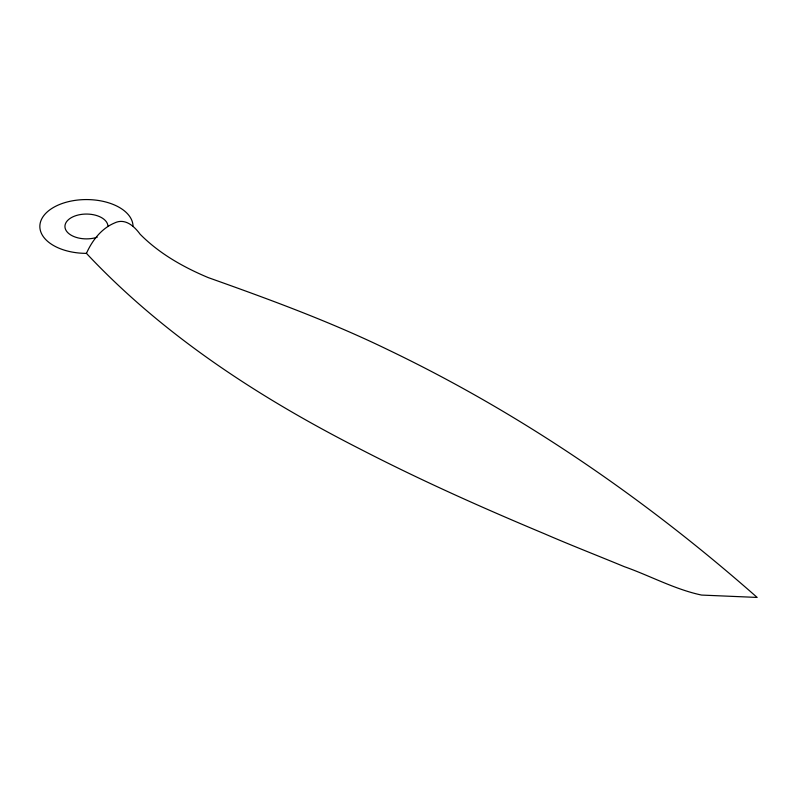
<?xml version="1.0" encoding="UTF-8"?>
<svg xmlns="http://www.w3.org/2000/svg" width="797" height="797" viewBox="0 0 797 797"><rect width="100%" height="100%" fill="white"/><g stroke="black" fill="none" stroke-linecap="round" stroke-linejoin="round"><path stroke-width="1.2" d="M86.445 253.366C92.083 240.684 101.249 228.649 114.33 223.08C124.96 217.73 134.235 226.129 140.113 234.218C159.231 253.585 183.36 267.164 208.286 277.625C269.247 299.303 330.137 321.57 388.398 349.943C522.424 414.221 645.789 499.271 757.15 597.431L701.589 595.07C674.76 589.391 650.123 575.763 624.28 566.657C597.8 555.678 571.06 545.307 544.759 533.9C482.434 507.819 420.667 480.272 360.613 449.289C260.26 398.231 163.853 335.965 86.445 253.366A46.595 26.899 0 0 1 39.85 226.468A46.595 26.899 0 0 1 86.445 199.569A46.595 26.899 0 0 1 133.029 226.468M97.194 237.217A21.499 12.413 0 0 1 66.231 230.712A21.499 12.413 0 0 1 82.709 214.244A21.499 12.413 0 0 1 107.944 226.468"/></g></svg>
